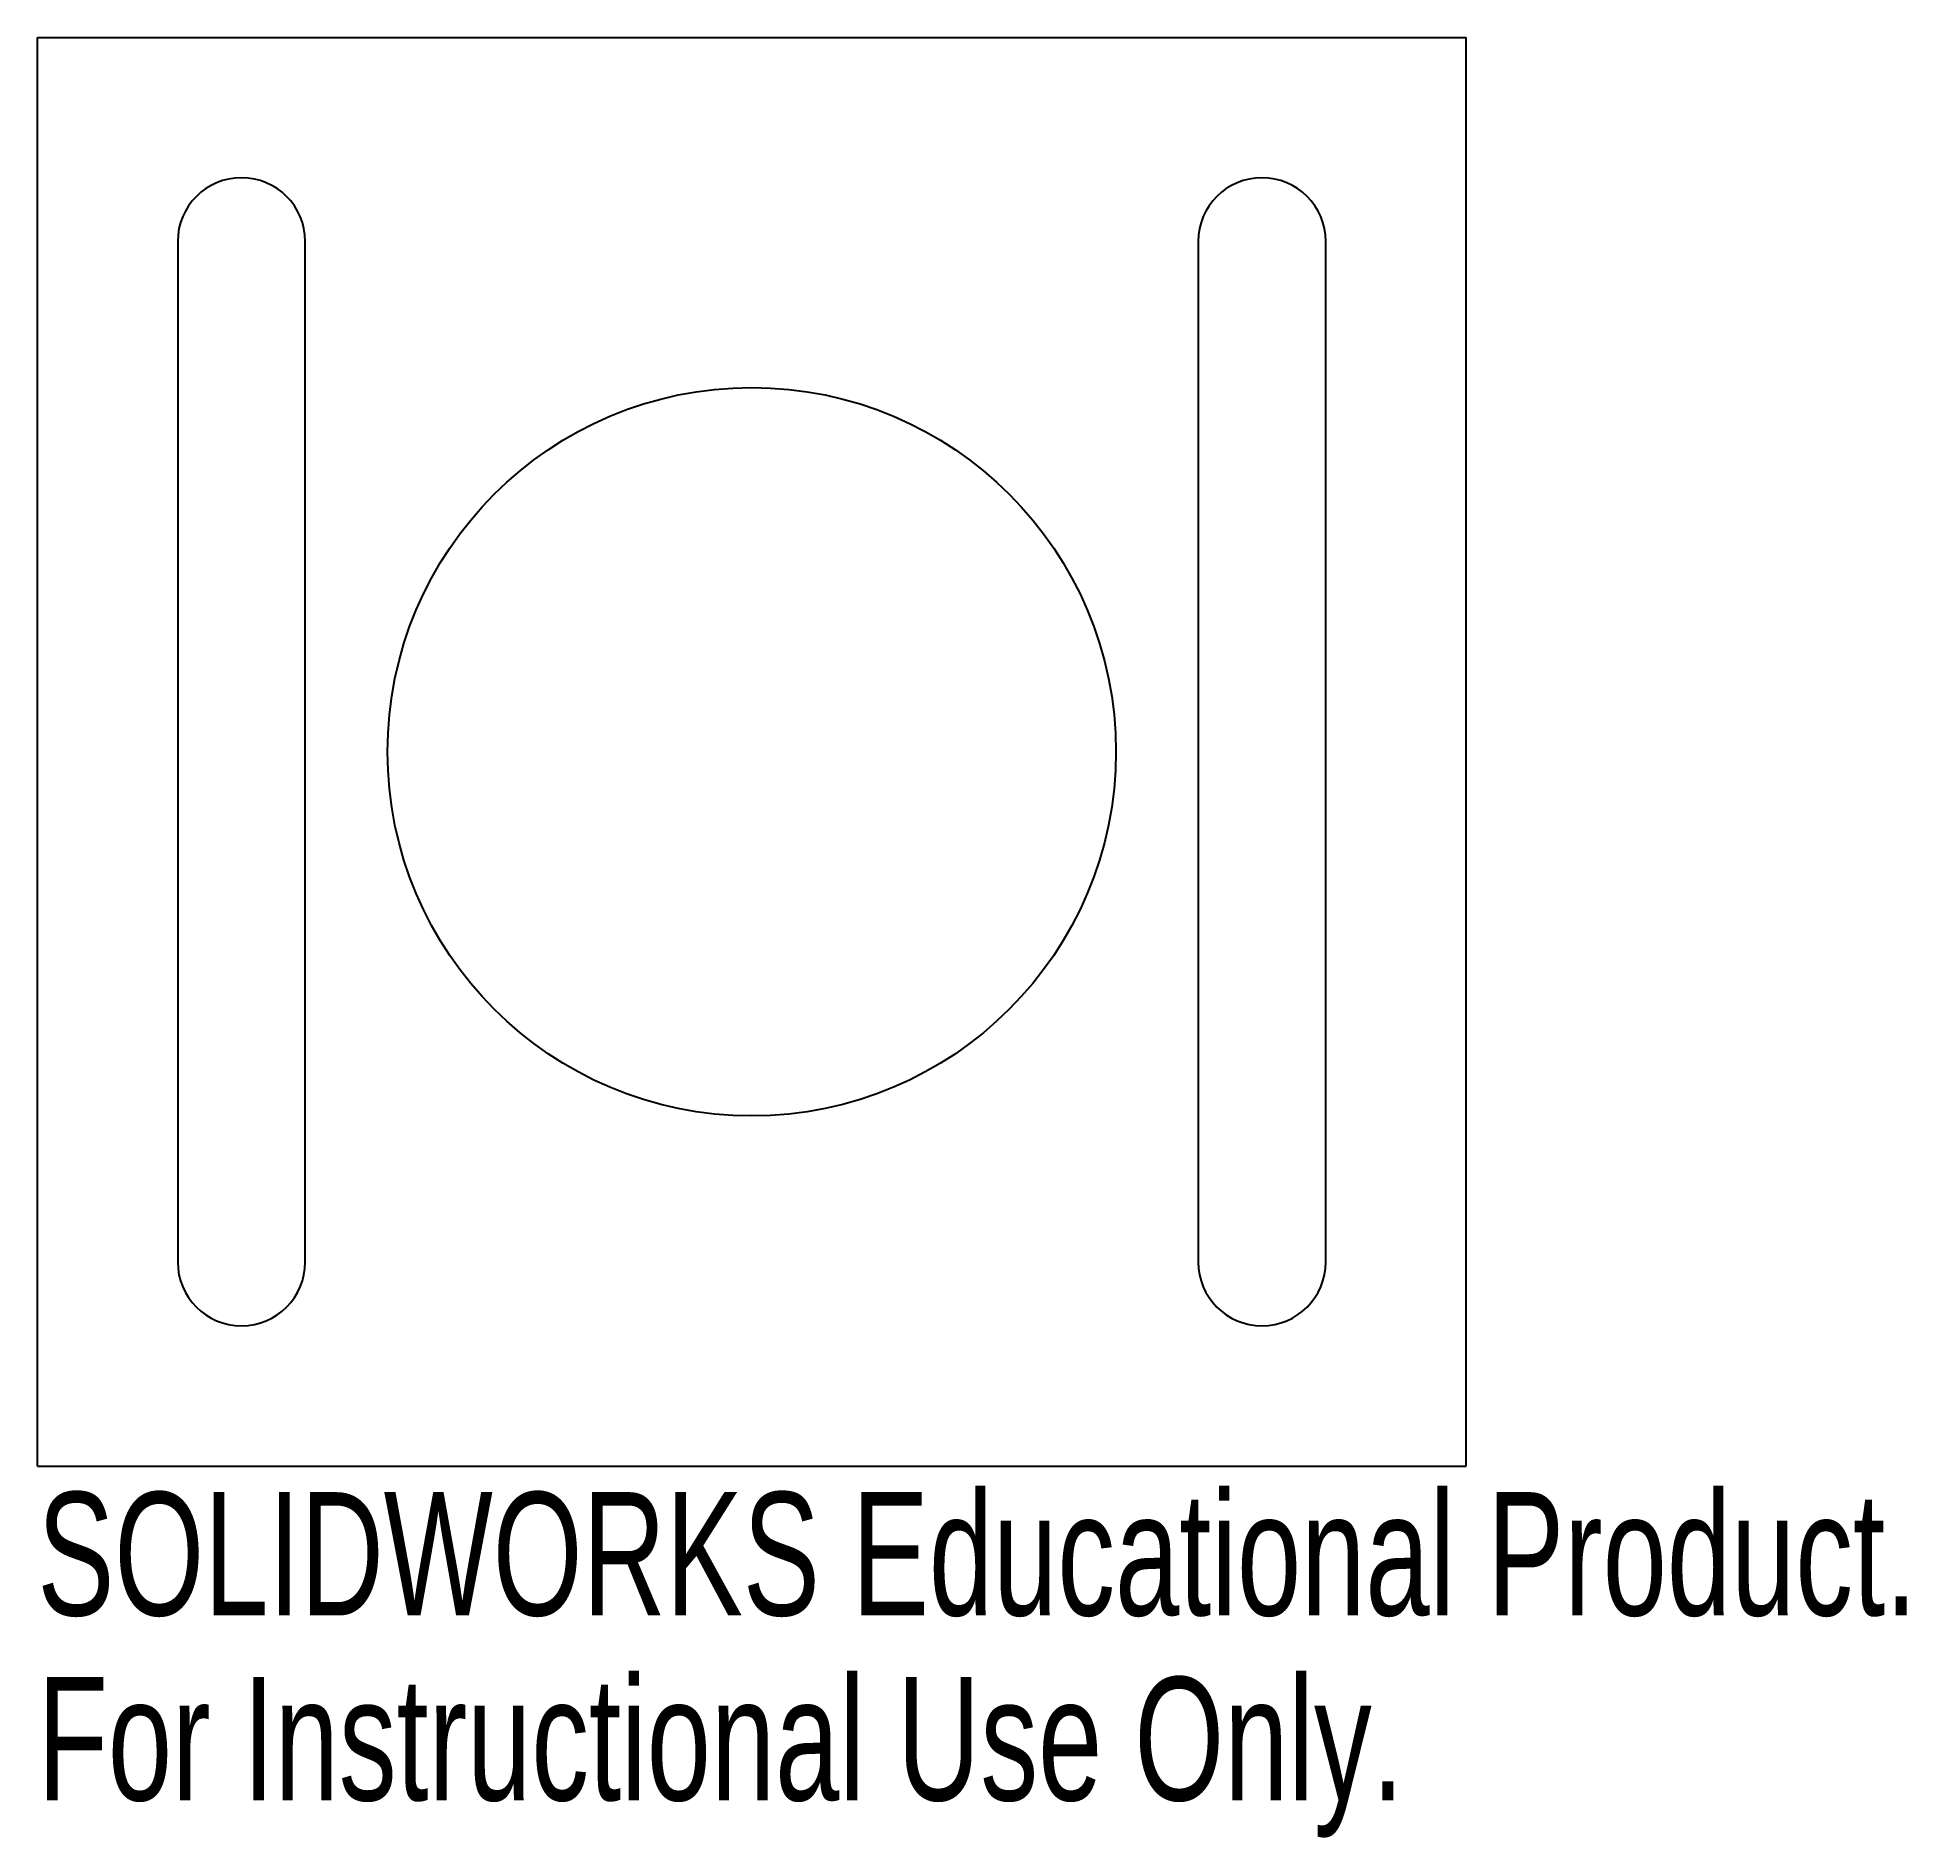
# Model space of a CAD drawing. Header units: millimetres. Extents: x 0 to 73.3, y -14.6 to 56.
import ezdxf

# ---------------------------------------------------------------- set-up
doc = ezdxf.new("R2010")
doc.units = ezdxf.units.MM
doc.styles.add('SLDTEXTSTYLE0', font='TXT', dxfattribs={"width": 0.7})

msp = doc.modelspace()

# ---------------------------------------------------------------- linework, layer by layer
at = {"color": 7, "linetype": 'Continuous', "lineweight": 25}
for p, q in [((0, 56), (56, 56)), ((0, 0), (0, 56)), ((56, 0), (56, 56)), ((5.5, 48), (5.5, 8)), ((10.5, 8), (10.5, 48)), ((45.5, 48), (45.5, 8)), ((50.5, 8), (50.5, 48)), ((0, 0), (56, 0))]:
    msp.add_line(p, q, dxfattribs=at)
msp.add_circle((28, 28), 14.275, dxfattribs=at)
for centre, start, end in [((8, 48), 0, 180), ((48, 48), 0, 180), ((8, 8), 180, 0), ((48, 8), 180, 0)]:
    msp.add_arc(centre, 2.5, start, end, dxfattribs=at)

# ---------------------------------------------------------------- texts
at = {"color": 7, "linetype": 'Continuous', "char_height": 4.83362, "attachment_point": 1, "style": 'SLDTEXTSTYLE0'}
for s, insert in [('SOLIDWORKS Educational Product.', (0, -1.02)), ('For Instructional Use Only.', (0, -8.27))]:
    msp.add_mtext(s, dxfattribs=dict(at, insert=insert))

doc.saveas('drawing.dxf')
